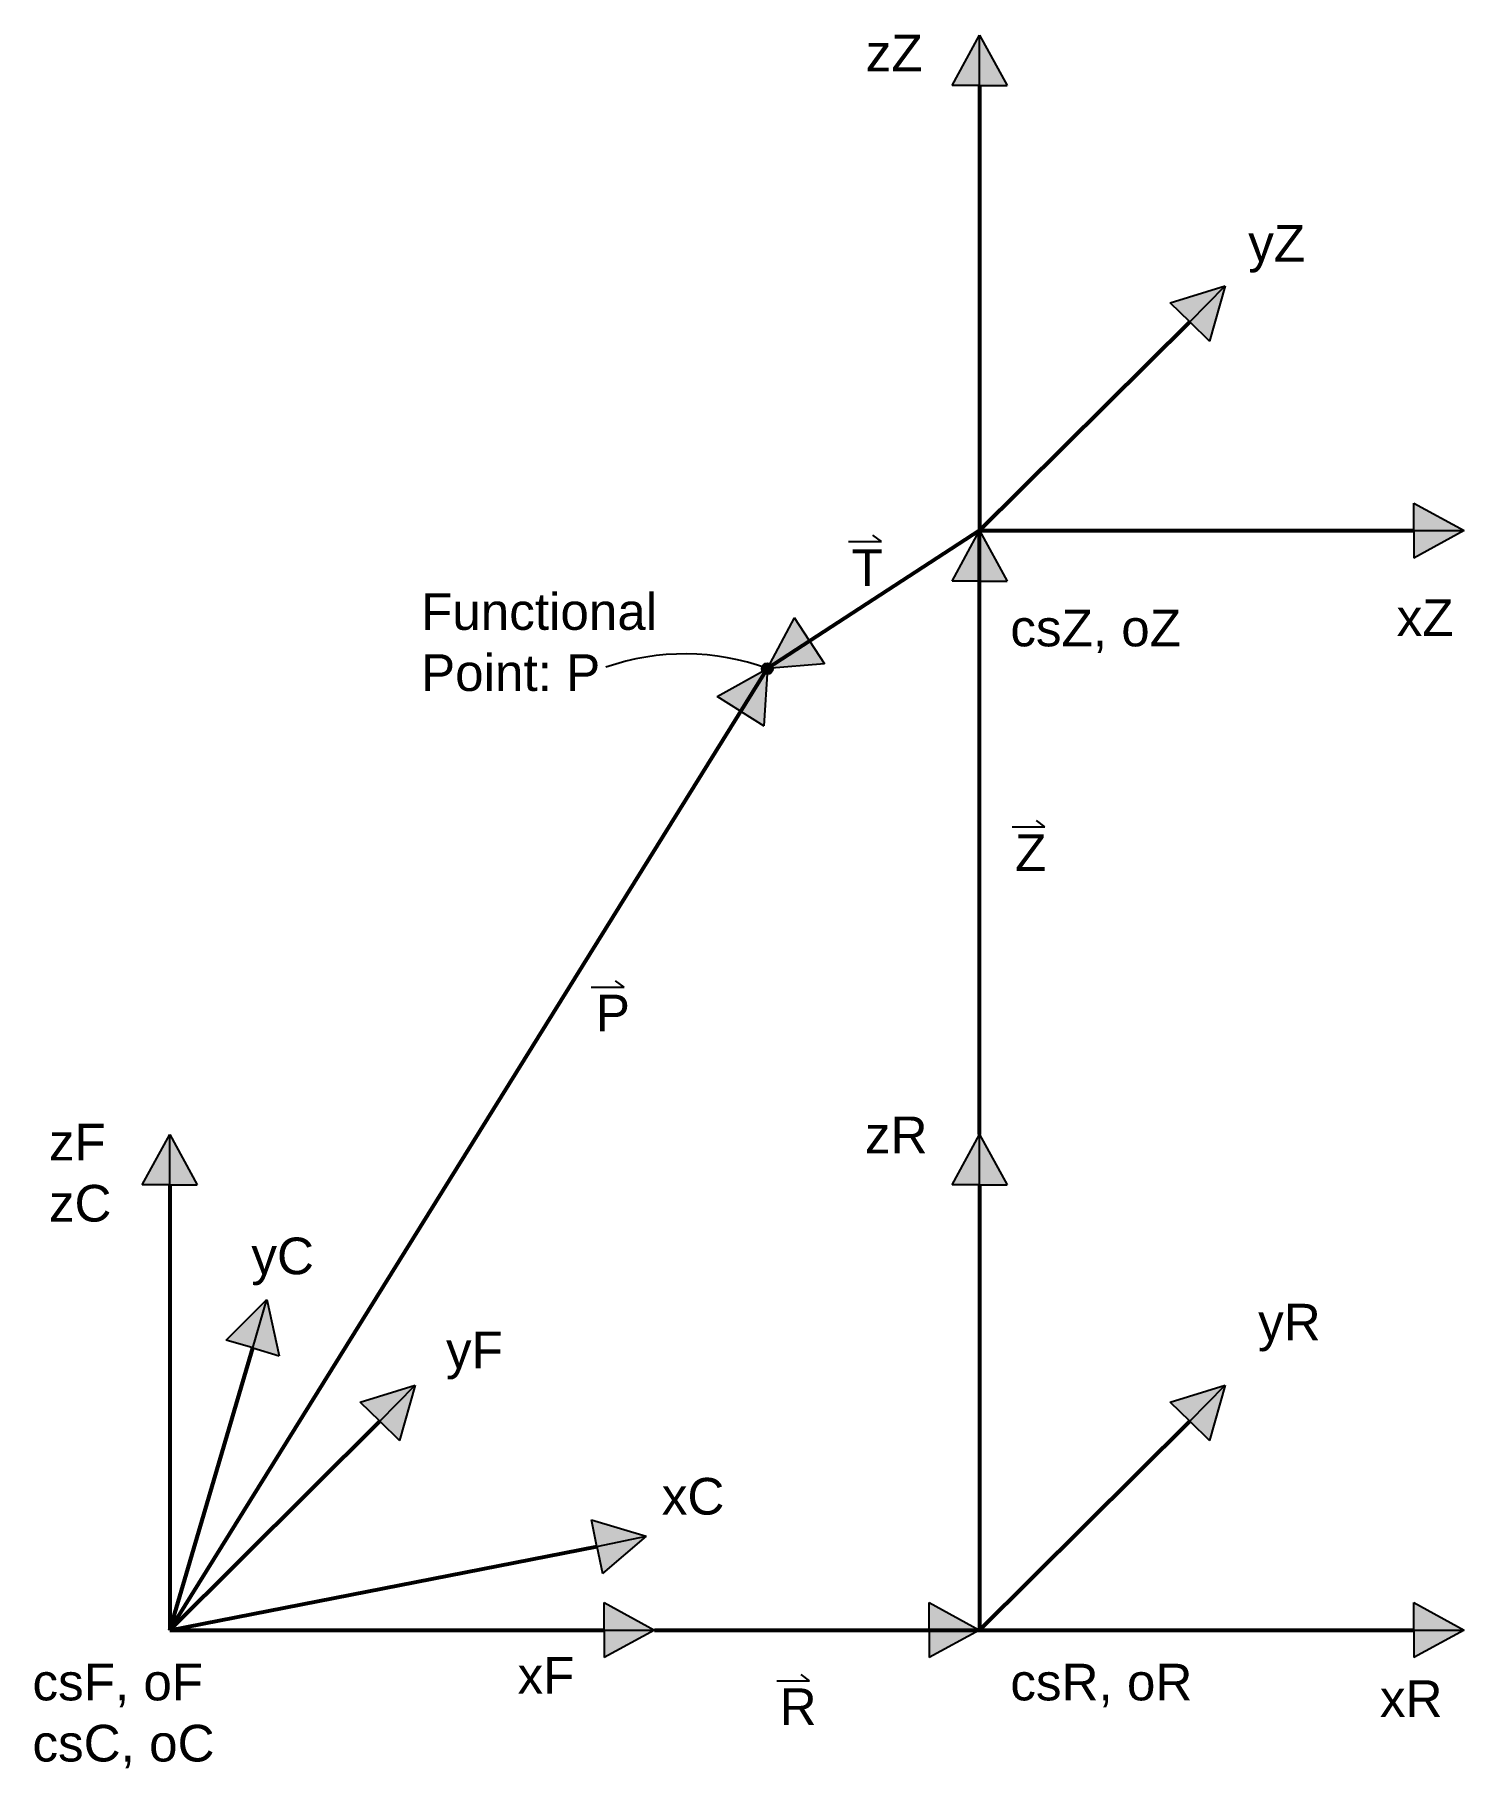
# Model space of a CAD drawing. Header units: inches. Extents: x 11.3 to 42.5, y 3.5 to 41.3.
import ezdxf

# ---------------------------------------------------------------- set-up
doc = ezdxf.new("R2010")
doc.units = ezdxf.units.IN
doc.header["$MEASUREMENT"] = 0
doc.styles.get("Standard").update_dxf_attribs({"font": 'arial.ttf'})

msp = doc.modelspace()

# ---------------------------------------------------------------- hatches: boundary and pattern name
h = msp.add_hatch(color=256)
h.dxf.hatch_style = 1
h.paths.add_polyline_path([(14.217, 17.3), (13.617, 16.2), (14.217, 16.2)])
h.paths.add_polyline_path([(14.217, 17.3), (14.217, 16.2), (14.817, 16.2)])
h.paths.add_polyline_path([(31.895, 17.3), (31.295, 16.2), (31.895, 16.2)])
h.paths.add_polyline_path([(31.895, 17.3), (31.895, 16.2), (32.495, 16.2)])
h.paths.add_polyline_path([(37.252, 11.829), (36.484, 11.042), (36.913, 10.623)])
h.paths.add_polyline_path([(37.252, 11.829), (36.054, 11.461), (36.484, 11.042)])
h.paths.add_polyline_path([(37.252, 35.82), (36.054, 35.451), (36.484, 35.032)])
h.paths.add_polyline_path([(37.252, 35.82), (36.484, 35.032), (36.913, 34.613)])
h.paths.add_polyline_path([(31.895, 41.291), (31.295, 40.191), (31.895, 40.191)])
h.paths.add_polyline_path([(31.895, 41.291), (31.895, 40.191), (32.495, 40.191)])
h.paths.add_polyline_path([(41.374, 31.077), (41.374, 30.477), (42.474, 30.477)])
h.paths.add_polyline_path([(42.474, 30.477), (41.374, 30.477), (41.374, 29.877)])
h.paths.add_polyline_path([(41.374, 7.086), (41.374, 6.486), (42.474, 6.486)])
h.paths.add_polyline_path([(24.797, 6.486), (23.697, 6.486), (23.697, 5.886)])
h.paths.add_polyline_path([(23.697, 7.086), (23.697, 6.486), (24.797, 6.486)])
h.paths.add_polyline_path([(42.474, 6.486), (41.374, 6.486), (41.374, 5.886)])
h.paths.add_polyline_path([(19.574, 11.829), (18.806, 11.042), (19.235, 10.623)])
h.paths.add_polyline_path([(19.574, 11.829), (18.376, 11.461), (18.806, 11.042)])
at = {"true_color": 0x93278f}
h = msp.add_hatch(color=217, dxfattribs=at)
h.dxf.hatch_style = 1
h.paths.add_polyline_path([(31.895, 6.486), (30.795, 6.486), (30.795, 5.886)])
h.paths.add_polyline_path([(30.795, 7.086), (30.795, 6.486), (31.895, 6.486)])
h.paths.add_polyline_path([(31.895, 30.477), (31.295, 29.377), (31.895, 29.377)])
h.paths.add_polyline_path([(31.895, 30.477), (31.895, 29.377), (32.495, 29.377)])
at = {"true_color": 0x139b48}
h = msp.add_hatch(color=114, dxfattribs=at)
h.dxf.hatch_style = 1
h.paths.add_polyline_path([(28.183, 28.065), (27.261, 27.466), (28.51, 27.567)])
h.paths.add_polyline_path([(28.181, 28.069), (27.852, 28.571), (27.261, 27.466)])
at = {"true_color": 0x105689}
h = msp.add_hatch(color=146, dxfattribs=at)
h.dxf.hatch_style = 1
h.paths.add_polyline_path([(27.261, 27.466), (26.167, 26.855), (26.674, 26.535)])
h.paths.add_polyline_path([(27.261, 27.466), (26.68, 26.532), (27.182, 26.216)])
h = msp.add_hatch(color=256)
h.dxf.hatch_style = 1
h.paths.add_polyline_path([(27.318, 27.572, 0.566776), (27.141, 27.466, 0.127985), (27.156, 27.408), (27.261, 27.466)])
h.paths.add_polyline_path([(27.381, 27.466, 0.020096), (27.38, 27.476), (27.261, 27.466), (27.253, 27.346, 0.432768)])
h = msp.add_hatch(color=256)
h.dxf.hatch_style = 1
h.paths.add_polyline_path([(27.261, 27.466), (27.156, 27.408, 0.125489), (27.197, 27.365)])
h.paths.add_polyline_path([(27.261, 27.466), (27.197, 27.364, 0.123958), (27.253, 27.346)])
h.paths.add_polyline_path([(27.361, 27.531), (27.261, 27.466), (27.38, 27.476, 0.12459)])
h.paths.add_polyline_path([(27.361, 27.532, 0.125489), (27.318, 27.572), (27.261, 27.466)])
h = msp.add_hatch(color=256)
h.dxf.hatch_style = 1
h.paths.add_polyline_path([(27.261, 27.466), (27.156, 27.408, 0.125489), (27.197, 27.365)])
h.paths.add_polyline_path([(27.261, 27.466), (27.197, 27.364, 0.123958), (27.253, 27.346)])
h = msp.add_hatch(color=1)
h.dxf.hatch_style = 1
h.paths.add_polyline_path([(16.337, 13.697), (15.452, 12.809), (16.028, 12.641)])
h.paths.add_polyline_path([(16.337, 13.697), (16.028, 12.641), (16.604, 12.472)])
h = msp.add_hatch(color=1)
h.dxf.hatch_style = 1
h.paths.add_polyline_path([(24.619, 8.531), (23.542, 8.307), (23.665, 7.719)])
h.paths.add_polyline_path([(23.42, 8.894), (23.542, 8.307), (24.619, 8.531)])

# ---------------------------------------------------------------- linework, layer by layer
for p, q in [((31.295, 40.191), (31.895, 41.291)), ((31.895, 40.191), (31.895, 41.291)), ((31.895, 41.291), (32.495, 40.191)), ((31.895, 40.191), (31.295, 40.191)), ((31.895, 40.191), (31.895, 40.191)), ((31.895, 40.191), (32.495, 40.191)), ((36.054, 35.451), (37.252, 35.82)), ((36.484, 35.032), (37.252, 35.82)), ((37.252, 35.82), (36.913, 34.613)), ((36.484, 35.032), (36.054, 35.451)), ((36.484, 35.032), (36.484, 35.032)), ((36.484, 35.032), (36.913, 34.613)), ((41.374, 30.477), (41.374, 31.077)), ((41.374, 31.077), (42.474, 30.477)), ((41.374, 30.477), (42.474, 30.477)), ((41.374, 30.477), (41.374, 30.477)), ((41.374, 30.477), (41.374, 29.877)), ((42.474, 30.477), (41.374, 29.877)), ((31.895, 29.377), (31.895, 29.377)), ((13.617, 16.2), (14.217, 17.3)), ((14.217, 16.2), (14.217, 17.3)), ((14.217, 17.3), (14.817, 16.2)), ((31.295, 16.2), (31.895, 17.3)), ((31.895, 16.2), (31.895, 17.3)), ((31.895, 17.3), (32.495, 16.2)), ((14.217, 16.2), (13.617, 16.2)), ((14.217, 16.2), (14.217, 16.2)), ((14.217, 16.2), (14.817, 16.2)), ((31.895, 16.2), (31.295, 16.2)), ((31.895, 16.2), (31.895, 16.2)), ((31.895, 16.2), (32.495, 16.2)), ((18.376, 11.461), (19.574, 11.829)), ((18.806, 11.042), (19.574, 11.829)), ((19.574, 11.829), (19.235, 10.623)), ((36.054, 11.461), (37.252, 11.829)), ((36.484, 11.042), (37.252, 11.829)), ((37.252, 11.829), (36.913, 10.623)), ((18.806, 11.042), (18.376, 11.461)), ((36.484, 11.042), (36.054, 11.461)), ((18.806, 11.042), (18.806, 11.042)), ((18.806, 11.042), (19.235, 10.623)), ((36.484, 11.042), (36.484, 11.042)), ((36.484, 11.042), (36.913, 10.623)), ((23.697, 6.486), (23.697, 7.086)), ((23.697, 7.086), (24.797, 6.486)), ((41.374, 6.486), (41.374, 7.086)), ((41.374, 7.086), (42.474, 6.486)), ((23.697, 6.486), (24.797, 6.486)), ((23.697, 6.486), (23.697, 6.486)), ((23.697, 6.486), (23.697, 5.886)), ((24.797, 6.486), (23.697, 5.886)), ((41.374, 6.486), (42.474, 6.486)), ((41.374, 6.486), (41.374, 6.486)), ((41.374, 6.486), (41.374, 5.886)), ((42.474, 6.486), (41.374, 5.886))]:
    msp.add_line(p, q)
at = {"lineweight": 53}
for p, q in [((31.895, 40.191), (31.895, 30.477)), ((31.895, 30.477), (36.484, 35.032)), ((31.895, 30.477), (41.374, 30.477)), ((14.217, 16.2), (14.217, 6.486)), ((31.895, 16.2), (31.895, 6.486)), ((14.217, 6.486), (18.806, 11.042)), ((31.895, 6.486), (36.484, 11.042)), ((14.217, 6.486), (23.697, 6.486)), ((31.895, 6.486), (41.374, 6.486))]:
    msp.add_line(p, q, dxfattribs=at)
at = {"color": 114, "lineweight": 53, "true_color": 0x139b48}
msp.add_line((31.895, 30.477), (27.261, 27.466), dxfattribs=at)
at = {"color": 114, "true_color": 0x139b48}
for p, q in [((29.755, 30.24), (29.567, 30.376)), ((29.036, 30.24), (29.755, 30.24)), ((27.261, 27.466), (27.852, 28.571)), ((28.181, 28.069), (27.852, 28.571)), ((28.181, 28.069), (27.261, 27.466)), ((28.181, 28.069), (28.51, 27.567)), ((28.181, 28.069), (28.181, 28.069)), ((28.51, 27.567), (27.261, 27.466))]:
    msp.add_line(p, q, dxfattribs=at)
at = {"color": 217, "true_color": 0x93278f}
for p, q in [((31.295, 29.377), (31.895, 30.477)), ((31.895, 29.377), (31.895, 30.477)), ((31.895, 30.477), (32.495, 29.377)), ((31.895, 29.377), (31.295, 29.377)), ((31.895, 29.377), (32.495, 29.377)), ((32.602, 24.016), (33.32, 24.016)), ((33.32, 24.016), (33.133, 24.151)), ((30.795, 6.486), (30.795, 7.086)), ((30.795, 7.086), (31.895, 6.486)), ((30.795, 6.486), (31.895, 6.486)), ((30.795, 6.486), (30.795, 5.886)), ((31.895, 6.486), (30.795, 5.886)), ((27.465, 5.381), (28.183, 5.381)), ((28.183, 5.381), (27.996, 5.516))]:
    msp.add_line(p, q, dxfattribs=at)
at = {"color": 217, "lineweight": 53, "true_color": 0x93278f}
for p, q in [((31.895, 17.3), (31.895, 30.477)), ((24.797, 6.486), (31.895, 6.486))]:
    msp.add_line(p, q, dxfattribs=at)
at = {"color": 152, "lineweight": 53, "true_color": 0x2776bb}
msp.add_line((14.217, 6.486), (27.261, 27.466), dxfattribs=at)
at = {"color": 152, "true_color": 0x2776bb}
for p, q in [((26.167, 26.855), (27.261, 27.466)), ((26.674, 26.535), (27.261, 27.466)), ((27.261, 27.466), (27.182, 26.216)), ((26.674, 26.535), (26.167, 26.855)), ((26.674, 26.535), (26.674, 26.535)), ((26.674, 26.535), (27.182, 26.216))]:
    msp.add_line(p, q, dxfattribs=at)
at = {"color": 146, "true_color": 0x105689}
for p, q in [((23.415, 20.515), (24.133, 20.515)), ((24.133, 20.515), (23.946, 20.65))]:
    msp.add_line(p, q, dxfattribs=at)
at = {"color": 1}
for p, q in [((15.452, 12.809), (16.337, 13.697)), ((16.028, 12.641), (16.337, 13.697)), ((16.337, 13.697), (16.604, 12.472)), ((16.028, 12.641), (15.452, 12.809)), ((16.028, 12.641), (16.028, 12.641)), ((16.028, 12.641), (16.604, 12.472)), ((23.542, 8.307), (23.42, 8.894)), ((23.42, 8.894), (24.619, 8.531)), ((23.542, 8.307), (24.619, 8.531)), ((24.619, 8.531), (23.665, 7.719)), ((23.542, 8.307), (23.542, 8.307)), ((23.542, 8.307), (23.665, 7.719))]:
    msp.add_line(p, q, dxfattribs=at)
at = {"color": 1, "lineweight": 53}
for q in [(16.028, 12.641), (23.542, 8.307)]:
    msp.add_line((14.217, 6.486), q, dxfattribs=at)
at = {"color": 40, "true_color": 0xf8d731}
msp.add_line((30.795, 6.486), (30.795, 6.486), dxfattribs=at)
for radius in [0.12, 1.685080224206601e-12]:
    msp.add_circle((27.261, 27.466), radius)
msp.add_arc((25.458, 22.576), 5.211, 69.7618, 109.2755)

# ---------------------------------------------------------------- texts
at = {"char_height": 0.8, "attachment_point": 1}
for s, insert in [('zZ', (29.409, 41.3)), ('yZ', (37.758, 37.147)), ('Functional \\PPoint: P', (19.701, 29.112)), ('xZ', (40.998, 28.978)), ('csZ, oZ', (32.565, 28.752)), ('zF\\P{\\C1;zC}', (11.58, 17.533)), ('zR', (29.392, 17.692)), ('yR', (37.974, 13.605)), ('yF', (20.247, 12.996)), ('csF, oF\\P{\\C1;csC, oC}', (11.221, 5.751)), ('xF', (21.809, 5.896)), ('csR, oR', (32.565, 5.751)), ('xR', (40.632, 5.39))]:
    msp.add_mtext_dynamic_manual_height_columns(s, width=6.14617, gutter_width=1, heights=[0], dxfattribs=dict(at, insert=insert))
at = {"color": 114, "true_color": 0x139b48, "insert": (29.101, 30.072), "char_height": 0.8, "attachment_point": 1}
msp.add_mtext_dynamic_manual_height_columns('T', width=6.14617, gutter_width=1, heights=[0], dxfattribs=at)
at = {"color": 217, "true_color": 0x93278f, "char_height": 0.8, "attachment_point": 1}
for s, insert in [('Z', (32.667, 23.848)), ('R', (27.53, 5.213))]:
    msp.add_mtext_dynamic_manual_height_columns(s, width=6.14617, gutter_width=1, heights=[0], dxfattribs=dict(at, insert=insert))
at = {"color": 146, "true_color": 0x105689, "insert": (23.517, 20.351), "char_height": 0.8, "attachment_point": 1}
msp.add_mtext_dynamic_manual_height_columns('P', width=6.14617, gutter_width=1, heights=[0], dxfattribs=at)
at = {"color": 1, "char_height": 0.8, "attachment_point": 1}
for s, insert in [('yC', (15.999, 15.05)), ('xC', (24.958, 9.805))]:
    msp.add_mtext_dynamic_manual_height_columns(s, width=6.14617, gutter_width=1, heights=[0], dxfattribs=dict(at, insert=insert))

doc.saveas('drawing.dxf')
